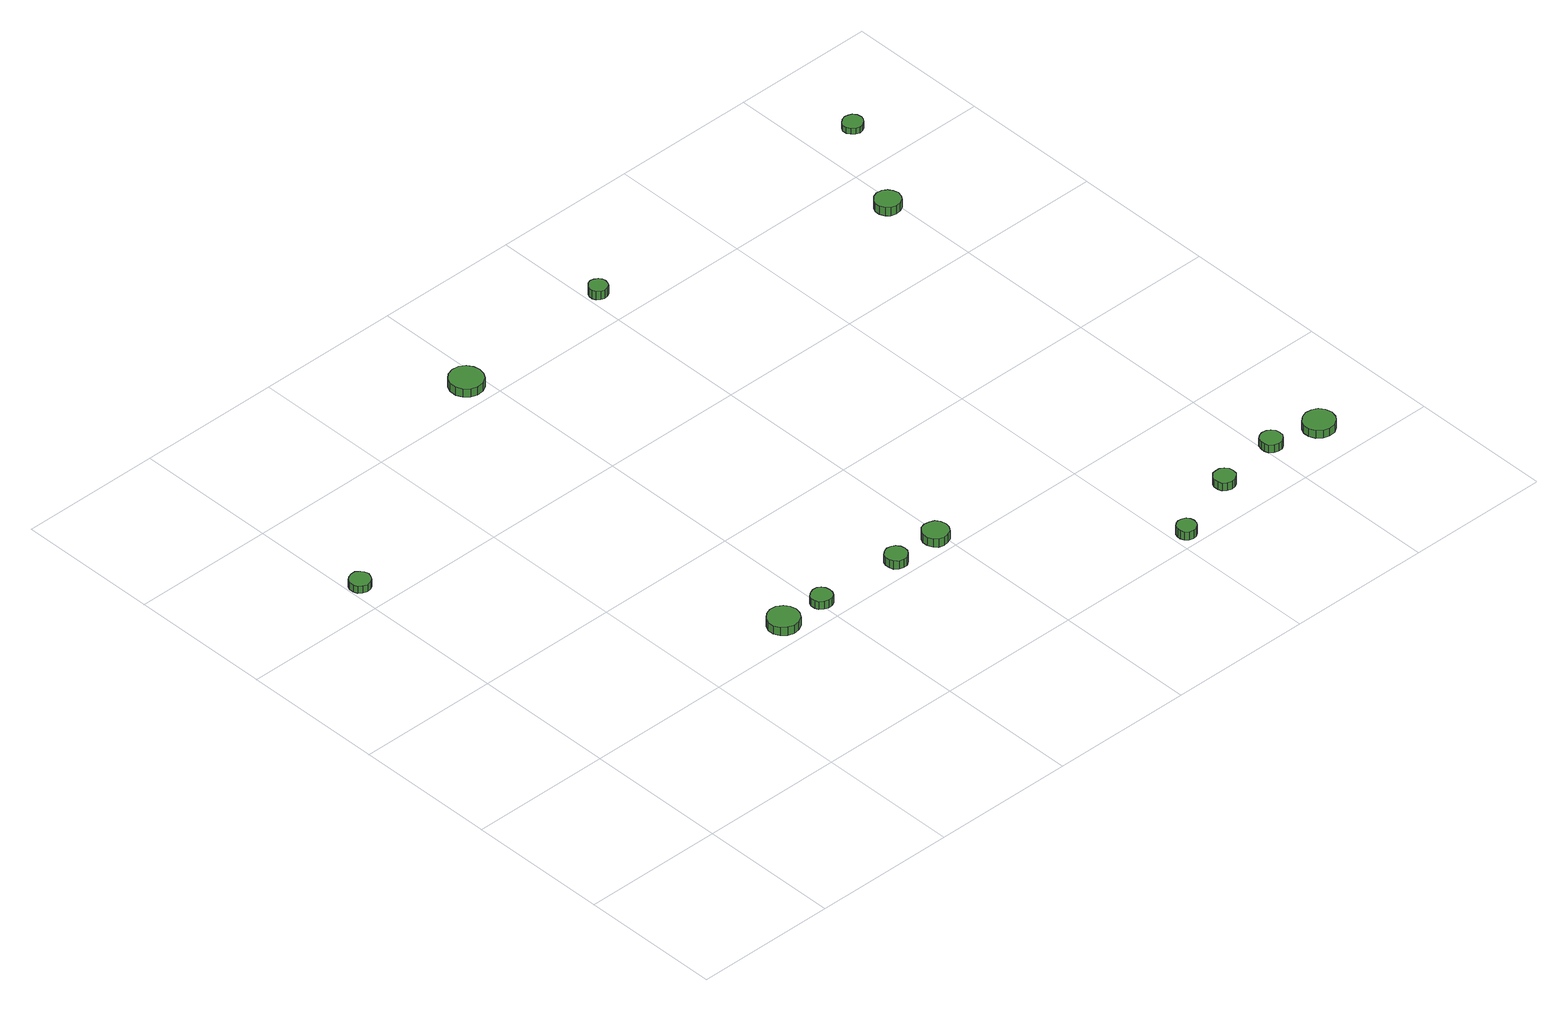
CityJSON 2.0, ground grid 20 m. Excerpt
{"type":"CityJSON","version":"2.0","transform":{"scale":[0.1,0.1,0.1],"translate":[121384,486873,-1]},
"CityObjects":{
"tree1":{"type":"SolitaryVegetationObject","attributes":{"function":"something"},"geometry":[{"type":"MultiSurface","lod":"1","boundaries":[[[0,1,2,3,4,5,6,7,8,9,10,11,12,13,14]],[[15,16,17,18,19,20,21,22,23,24,25,26,27,28,29]],[[0,29,28,1]],[[1,28,27,2]],[[2,27,26,3]],[[3,26,25,4]],[[4,25,24,5]],[[5,24,23,6]],[[6,23,22,7]],[[7,22,21,8]],[[8,21,20,9]],[[9,20,19,10]],[[10,19,18,11]],[[11,18,17,12]],[[12,17,16,13]],[[13,16,15,14]],[[14,15,29,0]]]}]},
"tree2":{"type":"SolitaryVegetationObject","attributes":{"function":"something"},"geometry":[{"type":"MultiSurface","lod":"1","boundaries":[[[30,31,32,33,34,35,36,37,38,39,40,41,42,43,44]],[[45,46,47,48,49,50,51,52,53,54,55,56,57,58,59]],[[30,59,58,31]],[[31,58,57,32]],[[32,57,56,33]],[[33,56,55,34]],[[34,55,54,35]],[[35,54,53,36]],[[36,53,52,37]],[[37,52,51,38]],[[38,51,50,39]],[[39,50,49,40]],[[40,49,48,41]],[[41,48,47,42]],[[42,47,46,43]],[[43,46,45,44]],[[44,45,59,30]]]}]},
"tree3":{"type":"SolitaryVegetationObject","attributes":{"function":"something"},"geometry":[{"type":"MultiSurface","lod":"1","boundaries":[[[60,61,62,63,64,65,66,67,68,69,70,71,72,73,74]],[[75,76,77,78,79,80,81,82,83,84,85,86,87,88,89]],[[60,89,88,61]],[[61,88,87,62]],[[62,87,86,63]],[[63,86,85,64]],[[64,85,84,65]],[[65,84,83,66]],[[66,83,82,67]],[[67,82,81,68]],[[68,81,80,69]],[[69,80,79,70]],[[70,79,78,71]],[[71,78,77,72]],[[72,77,76,73]],[[73,76,75,74]],[[74,75,89,60]]]}]},
"tree4":{"type":"SolitaryVegetationObject","attributes":{"function":"something"},"geometry":[{"type":"MultiSurface","lod":"1","boundaries":[[[90,91,92,93,94,95,96,97,98,99,100,101,102,103,104]],[[105,106,107,108,109,110,111,112,113,114,115,116,117,118,119]],[[90,119,118,91]],[[91,118,117,92]],[[92,117,116,93]],[[93,116,115,94]],[[94,115,114,95]],[[95,114,113,96]],[[96,113,112,97]],[[97,112,111,98]],[[98,111,110,99]],[[99,110,109,100]],[[100,109,108,101]],[[101,108,107,102]],[[102,107,106,103]],[[103,106,105,104]],[[104,105,119,90]]]}]},
"tree5":{"type":"SolitaryVegetationObject","attributes":{"function":"something"},"geometry":[{"type":"MultiSurface","lod":"1","boundaries":[[[120,121,122,123,124,125,126,127,128,129,130,131,132,133,134]],[[135,136,137,138,139,140,141,142,143,144,145,146,147,148,149]],[[120,149,148,121]],[[121,148,147,122]],[[122,147,146,123]],[[123,146,145,124]],[[124,145,144,125]],[[125,144,143,126]],[[126,143,142,127]],[[127,142,141,128]],[[128,141,140,129]],[[129,140,139,130]],[[130,139,138,131]],[[131,138,137,132]],[[132,137,136,133]],[[133,136,135,134]],[[134,135,149,120]]]}]},
"tree6":{"type":"SolitaryVegetationObject","attributes":{"function":"something"},"geometry":[{"type":"MultiSurface","lod":"1","boundaries":[[[150,151,152,153,154,155,156,157,158,159,160,161,162,163,164]],[[165,166,167,168,169,170,171,172,173,174,175,176,177,178,179]],[[150,179,178,151]],[[151,178,177,152]],[[152,177,176,153]],[[153,176,175,154]],[[154,175,174,155]],[[155,174,173,156]],[[156,173,172,157]],[[157,172,171,158]],[[158,171,170,159]],[[159,170,169,160]],[[160,169,168,161]],[[161,168,167,162]],[[162,167,166,163]],[[163,166,165,164]],[[164,165,179,150]]]}]},
"tree7":{"type":"SolitaryVegetationObject","attributes":{"function":"something"},"geometry":[{"type":"MultiSurface","lod":"1","boundaries":[[[180,181,182,183,184,185,186,187,188,189,190,191,192,193,194]],[[195,196,197,198,199,200,201,202,203,204,205,206,207,208,209]],[[180,209,208,181]],[[181,208,207,182]],[[182,207,206,183]],[[183,206,205,184]],[[184,205,204,185]],[[185,204,203,186]],[[186,203,202,187]],[[187,202,201,188]],[[188,201,200,189]],[[189,200,199,190]],[[190,199,198,191]],[[191,198,197,192]],[[192,197,196,193]],[[193,196,195,194]],[[194,195,209,180]]]}]},
"tree8":{"type":"SolitaryVegetationObject","attributes":{"function":"something"},"geometry":[{"type":"MultiSurface","lod":"1","boundaries":[[[210,211,212,213,214,215,216,217,218,219,220,221,222,223,224]],[[225,226,227,228,229,230,231,232,233,234,235,236,237,238,239]],[[210,239,238,211]],[[211,238,237,212]],[[212,237,236,213]],[[213,236,235,214]],[[214,235,234,215]],[[215,234,233,216]],[[216,233,232,217]],[[217,232,231,218]],[[218,231,230,219]],[[219,230,229,220]],[[220,229,228,221]],[[221,228,227,222]],[[222,227,226,223]],[[223,226,225,224]],[[224,225,239,210]]]}]},
"tree9":{"type":"SolitaryVegetationObject","attributes":{"function":"something"},"geometry":[{"type":"MultiSurface","lod":"1","boundaries":[[[240,241,242,243,244,245,246,247,248,249,250,251,252,253,254]],[[255,256,257,258,259,260,261,262,263,264,265,266,267,268,269]],[[240,269,268,241]],[[241,268,267,242]],[[242,267,266,243]],[[243,266,265,244]],[[244,265,264,245]],[[245,264,263,246]],[[246,263,262,247]],[[247,262,261,248]],[[248,261,260,249]],[[249,260,259,250]],[[250,259,258,251]],[[251,258,257,252]],[[252,257,256,253]],[[253,256,255,254]],[[254,255,269,240]]]}]},
"tree10":{"type":"SolitaryVegetationObject","attributes":{"function":"something"},"geometry":[{"type":"MultiSurface","lod":"1","boundaries":[[[270,271,272,273,274,275,276,277,278,279,280,281,282,283,284]],[[285,286,287,288,289,290,291,292,293,294,295,296,297,298,299]],[[270,299,298,271]],[[271,298,297,272]],[[272,297,296,273]],[[273,296,295,274]],[[274,295,294,275]],[[275,294,293,276]],[[276,293,292,277]],[[277,292,291,278]],[[278,291,290,279]],[[279,290,289,280]],[[280,289,288,281]],[[281,288,287,282]],[[282,287,286,283]],[[283,286,285,284]],[[284,285,299,270]]]}]},
"tree11":{"type":"SolitaryVegetationObject","attributes":{"function":"something"},"geometry":[{"type":"MultiSurface","lod":"1","boundaries":[[[300,301,302,303,304,305,306,307,308,309,310,311,312,313,314]],[[315,316,317,318,319,320,321,322,323,324,325,326,327,328,329]],[[300,329,328,301]],[[301,328,327,302]],[[302,327,326,303]],[[303,326,325,304]],[[304,325,324,305]],[[305,324,323,306]],[[306,323,322,307]],[[307,322,321,308]],[[308,321,320,309]],[[309,320,319,310]],[[310,319,318,311]],[[311,318,317,312]],[[312,317,316,313]],[[313,316,315,314]],[[314,315,329,300]]]}]},
"tree12":{"type":"SolitaryVegetationObject","attributes":{"function":"something"},"geometry":[{"type":"MultiSurface","lod":"1","boundaries":[[[330,331,332,333,334,335,336,337,338,339,340,341,342,343,344]],[[345,346,347,348,349,350,351,352,353,354,355,356,357,358,359]],[[330,359,358,331]],[[331,358,357,332]],[[332,357,356,333]],[[333,356,355,334]],[[334,355,354,335]],[[335,354,353,336]],[[336,353,352,337]],[[337,352,351,338]],[[338,351,350,339]],[[339,350,349,340]],[[340,349,348,341]],[[341,348,347,342]],[[342,347,346,343]],[[343,346,345,344]],[[344,345,359,330]]]}]},
"tree13":{"type":"SolitaryVegetationObject","attributes":{"function":"something"},"geometry":[{"type":"MultiSurface","lod":"1","boundaries":[[[360,361,362,363,364,365,366,367,368,369,370,371,372,373,374]],[[375,376,377,378,379,380,381,382,383,384,385,386,387,388,389]],[[360,389,388,361]],[[361,388,387,362]],[[362,387,386,363]],[[363,386,385,364]],[[364,385,384,365]],[[365,384,383,366]],[[366,383,382,367]],[[367,382,381,368]],[[368,381,380,369]],[[369,380,379,370]],[[370,379,378,371]],[[371,378,377,372]],[[372,377,376,373]],[[373,376,375,374]],[[374,375,389,360]]]}]}
},
"vertices":[
[32,645,17],[30,651,17],[27,655,17],[22,659,17],[16,659,17],[10,657,17],[5,653,17],[3,648,17],[3,642,17],[5,636,17],[10,632,17],[16,630,17],[22,631,17],[27,634,17],[30,639,17],[30,639,6],[27,634,6],[22,631,6],[16,630,6],[10,632,6],[5,636,6],[3,642,6],[3,648,6],[5,653,6],[10,657,6],[16,659,6],[22,659,6],[27,655,6],[30,651,6],[32,645,6],
[356,226,27],[354,235,27],[349,242,27],[341,247,27],[332,248,27],[324,245,27],[317,239,27],[313,231,27],[313,222,27],[317,214,27],[324,208,27],[332,205,27],[341,206,27],[349,210,27],[354,218,27],[354,218,14],[349,210,14],[341,206,14],[332,205,14],[324,208,14],[317,214,14],[313,222,14],[313,231,14],[317,239,14],[324,245,14],[332,248,14],[341,247,14],[349,242,14],[354,235,14],[356,226,14],
[413,227,25],[412,233,25],[409,238,25],[404,241,25],[398,241,25],[392,239,25],[387,235,25],[385,230,25],[385,224,25],[387,219,25],[392,215,25],[398,213,25],[404,213,25],[409,216,25],[412,221,25],[412,221,13],[409,216,13],[404,213,13],[398,213,13],[392,215,13],[387,219,13],[385,224,13],[385,230,13],[387,235,13],[392,239,13],[398,241,13],[404,241,13],[409,238,13],[412,233,13],[413,227,13],
[535,222,25],[534,228,25],[530,233,25],[525,236,25],[519,237,25],[513,235,25],[508,231,25],[506,225,25],[506,219,25],[508,213,25],[513,209,25],[519,207,25],[525,207,25],[530,211,25],[534,216,25],[534,216,12],[530,211,12],[525,207,12],[519,207,12],[513,209,12],[508,213,12],[506,219,12],[506,225,12],[508,231,12],[513,235,12],[519,237,12],[525,236,12],[530,233,12],[534,228,12],[535,222,12],
[393,828,28],[391,837,28],[386,845,28],[378,850,28],[368,851,28],[359,848,28],[352,842,28],[348,833,28],[348,823,28],[352,815,28],[359,808,28],[368,805,28],[378,806,28],[386,811,28],[391,819,28],[391,819,15],[386,811,15],[378,806,15],[368,805,15],[359,808,15],[352,815,15],[348,823,15],[348,833,15],[352,842,15],[359,848,15],[368,851,15],[378,850,15],[386,845,15],[391,837,15],[393,828,15],
[605,222,24],[603,230,24],[599,236,24],[592,239,24],[585,240,24],[578,238,24],[573,233,24],[570,226,24],[570,219,24],[573,212,24],[578,207,24],[585,205,24],[592,206,24],[599,209,24],[603,215,24],[603,215,11],[599,209,11],[592,206,11],[585,205,11],[578,207,11],[573,212,11],[570,219,11],[570,226,11],[573,233,11],[578,238,11],[585,240,11],[592,239,11],[599,236,11],[603,230,11],[605,222,11],
[833,22,20],[832,27,20],[829,32,20],[824,34,20],[819,35,20],[813,33,20],[809,29,20],[807,24,20],[807,19,20],[809,14,20],[813,10,20],[819,8,20],[824,9,20],[829,12,20],[832,16,20],[832,16,7],[829,12,7],[824,9,7],[819,8,7],[813,10,7],[809,14,7],[807,19,7],[807,24,7],[809,29,7],[813,33,7],[819,35,7],[824,34,7],[829,32,7],[832,27,7],[833,22,7],
[627,851,23],[626,856,23],[623,860,23],[618,863,23],[613,864,23],[608,862,23],[604,858,23],[602,854,23],[602,848,23],[604,843,23],[608,840,23],[613,838,23],[618,839,23],[623,841,23],[626,846,23],[626,846,10],[623,841,10],[618,839,10],[613,838,10],[608,840,10],[604,843,10],[602,848,10],[602,854,10],[604,858,10],[608,862,10],[613,864,10],[618,863,10],[623,860,10],[626,856,10],[627,851,10],
[935,60,19],[934,66,19],[930,71,19],[925,74,19],[919,74,19],[913,73,19],[908,68,19],[906,63,19],[906,57,19],[908,51,19],[913,47,19],[919,45,19],[925,46,19],[930,49,19],[934,54,19],[934,54,7],[930,49,7],[925,46,7],[919,45,7],[913,47,7],[908,51,7],[906,57,7],[906,63,7],[908,68,7],[913,73,7],[919,74,7],[925,74,7],[930,71,7],[934,66,7],[935,60,7],
[1027,74,19],[1026,80,19],[1022,85,19],[1017,88,19],[1011,89,19],[1005,87,19],[1000,83,19],[998,77,19],[998,71,19],[1000,65,19],[1005,61,19],[1011,59,19],[1017,59,19],[1022,63,19],[1026,68,19],[1026,68,7],[1022,63,7],[1017,59,7],[1011,59,7],[1005,61,7],[1000,65,7],[998,71,7],[998,77,7],[1000,83,7],[1005,87,7],[1011,89,7],[1017,88,7],[1022,85,7],[1026,80,7],[1027,74,7],
[1100,59,19],[1098,68,19],[1093,75,19],[1085,79,19],[1076,80,19],[1068,77,19],[1061,71,19],[1057,63,19],[1057,54,19],[1061,46,19],[1068,40,19],[1076,38,19],[1085,38,19],[1093,43,19],[1098,50,19],[1098,50,7],[1093,43,7],[1085,38,7],[1076,38,7],[1068,40,7],[1061,46,7],[1057,54,7],[1057,63,7],[1061,71,7],[1068,77,7],[1076,80,7],[1085,79,7],[1093,75,7],[1098,68,7],[1100,59,7],
[1004,728,23],[1002,735,23],[998,741,23],[992,745,23],[984,746,23],[977,743,23],[972,738,23],[969,732,23],[969,725,23],[972,718,23],[977,713,23],[984,711,23],[992,712,23],[998,715,23],[1002,721,23],[1002,721,10],[998,715,10],[992,712,10],[984,711,10],[977,713,10],[972,718,10],[969,725,10],[969,732,10],[972,738,10],[977,743,10],[984,746,10],[992,745,10],[998,741,10],[1002,735,10],[1004,728,10],
[1078,872,16],[1077,878,16],[1073,883,16],[1068,885,16],[1063,886,16],[1057,884,16],[1053,880,16],[1050,875,16],[1050,869,16],[1053,864,16],[1057,860,16],[1063,858,16],[1068,859,16],[1073,862,16],[1077,867,16],[1077,867,7],[1073,862,7],[1068,859,7],[1063,858,7],[1057,860,7],[1053,864,7],[1050,869,7],[1050,875,7],[1053,880,7],[1057,884,7],[1063,886,7],[1068,885,7],[1073,883,7],[1077,878,7],[1078,872,7]
]}
